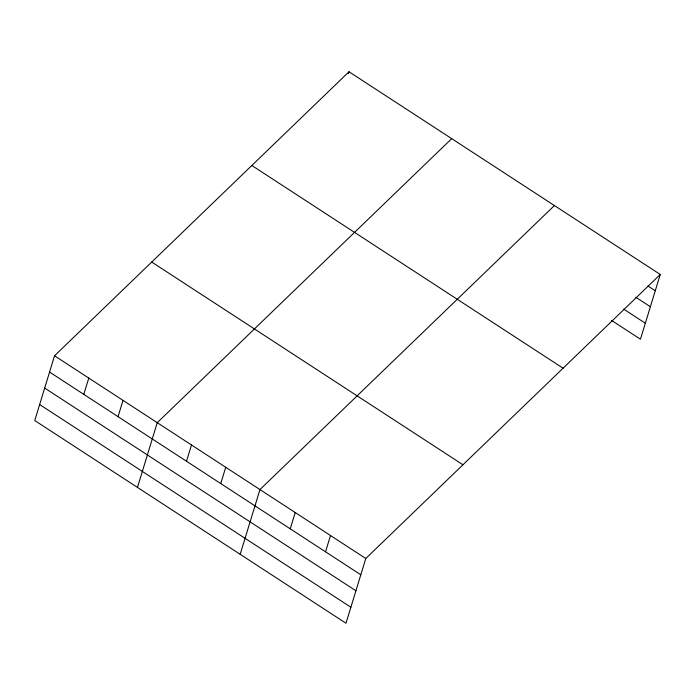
<?xml version="1.0" encoding="UTF-8"?>
<svg xmlns="http://www.w3.org/2000/svg" width="695" height="695" viewBox="0 0 695 695"><rect width="100%" height="100%" fill="white"/><g stroke="black" fill="none" stroke-linecap="round" stroke-linejoin="round"><path stroke-width="1.04" d="M54.549 355.779L34.75 420.527L345.997 623.241L365.787 558.493L660.25 274.473L349.003 71.759L54.549 355.779L365.787 558.493M83.8 394.36L88.786 378.071M118.037 416.661L123.015 400.372M137.462 487.421L157.252 422.673L451.715 138.653M186.512 461.254L191.49 444.974M220.749 483.555L225.727 467.275M348.386 73.792L349.003 71.759M240.175 554.315L259.965 489.567L554.428 205.555M290.258 528.834L295.236 512.545M325.538 551.804L330.516 535.524M660.25 274.473L640.451 339.221L611.513 320.369M648.035 286.053L655.272 290.762M635.908 297.33L650.381 306.756M623.641 309.093L645.342 323.236M251.833 165.488L563.08 368.202M151.719 262.05L462.957 464.773M49.562 372.06L360.809 574.782M44.68 388.053L355.918 590.776M39.641 404.533L350.879 607.248"/></g></svg>
